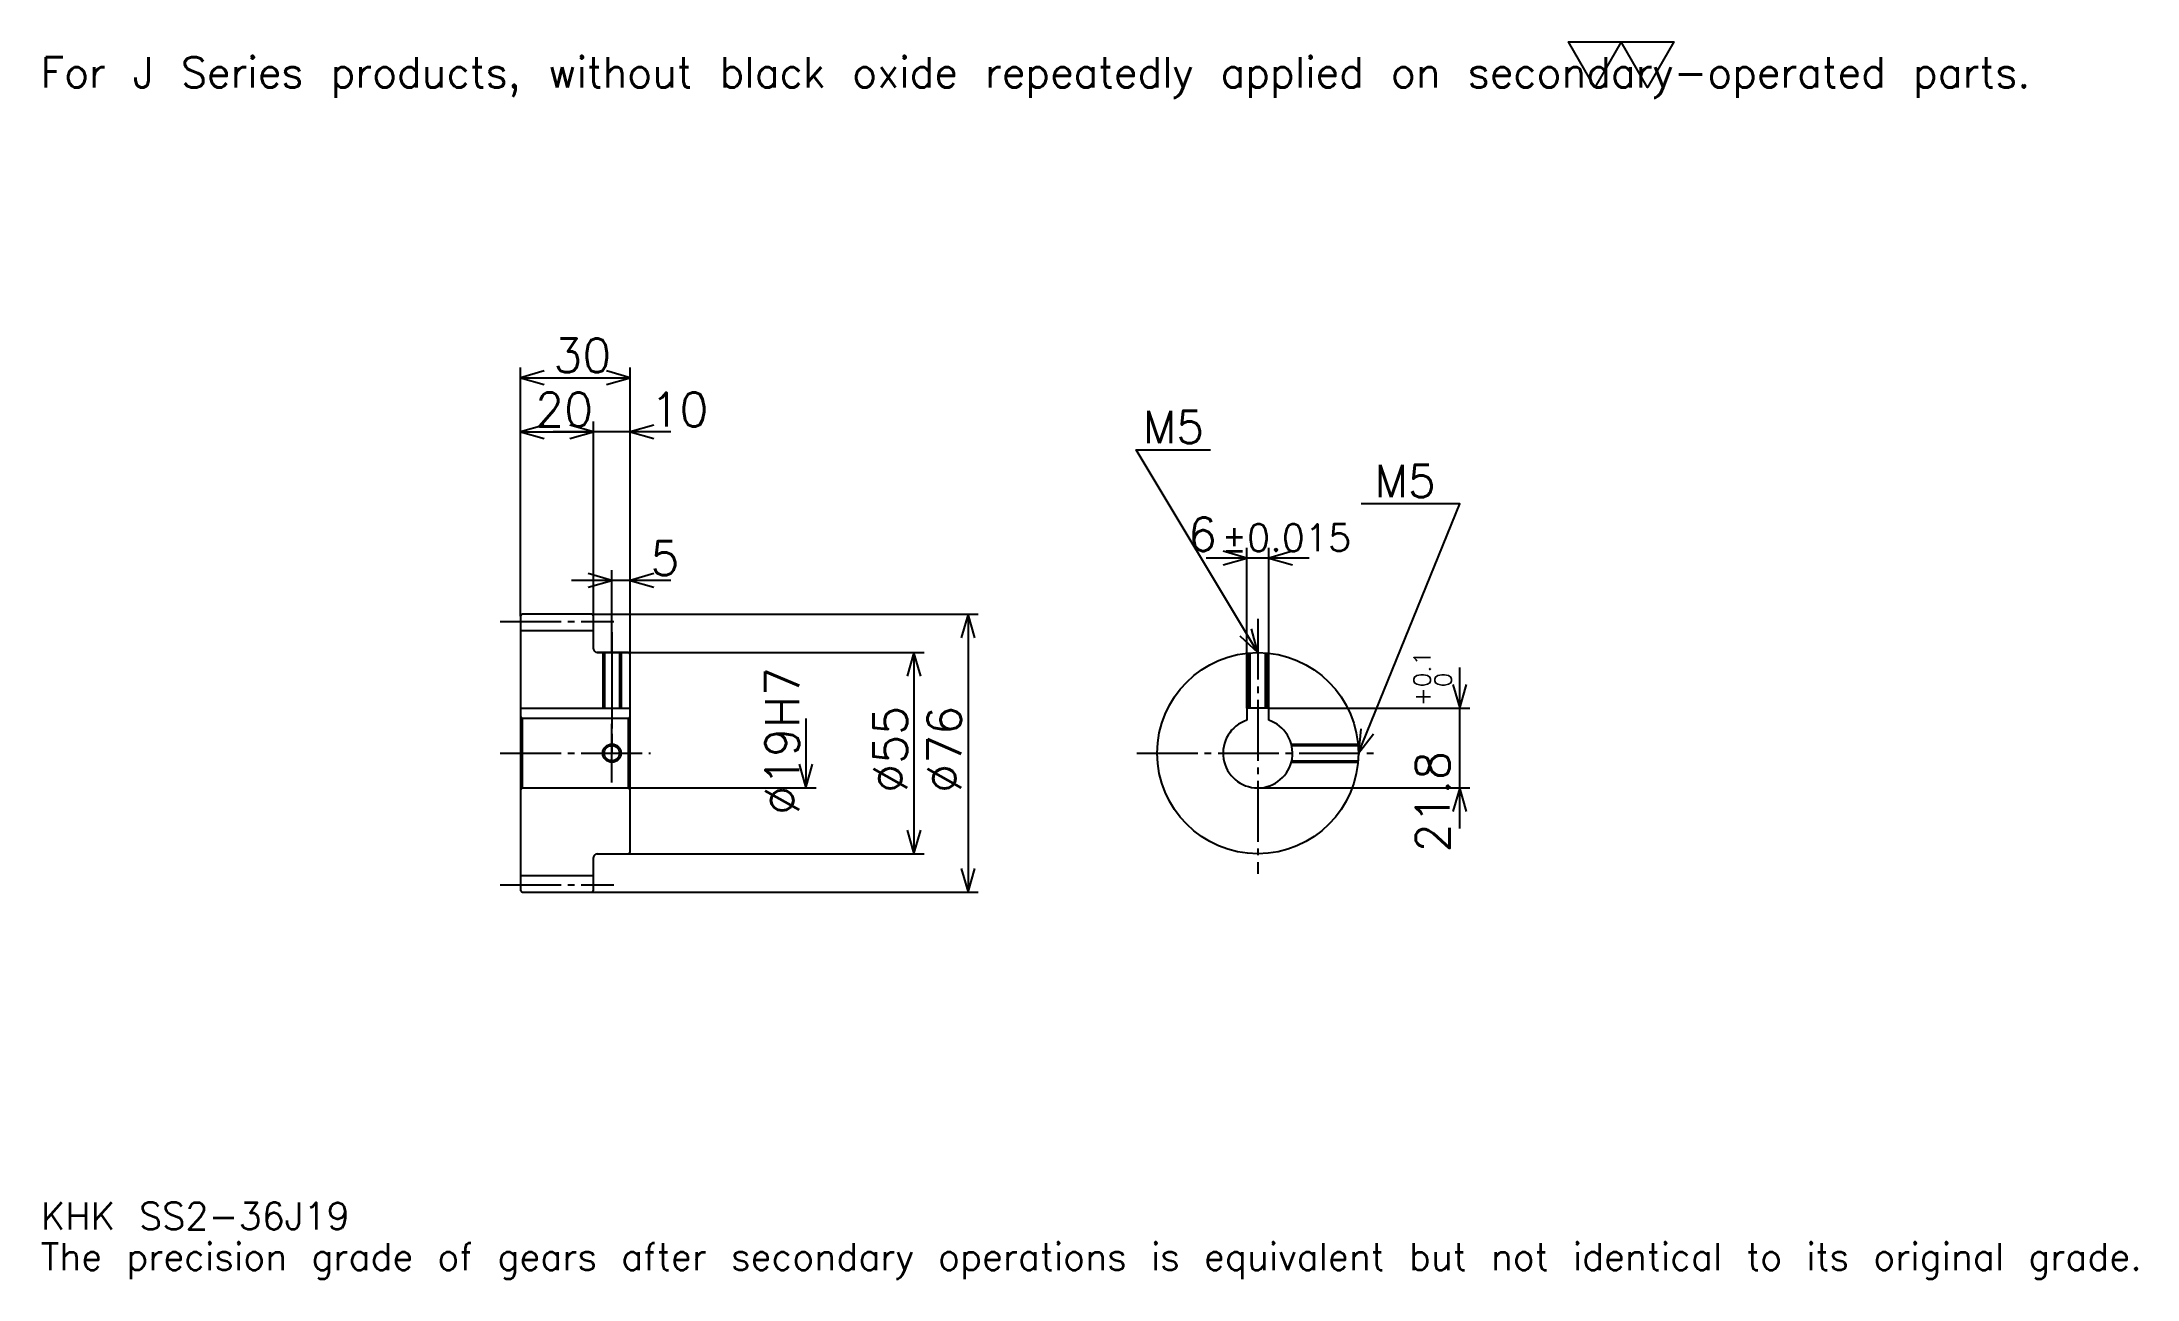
# Model space of a CAD drawing. Extents: x 19 to 592, y 7 to 345.
import ezdxf

# ---------------------------------------------------------------- set-up
doc = ezdxf.new("R2010")
doc.units = 0
doc.linetypes.add('DASHDOT', pattern=[22.173913, 16.630435, -1.847826, 1.847826, -1.847826])
doc.layers.get('0').update_dxf_attribs({"linetype": 'CONTINUOUS'})
doc.layers.add('DASHDOT', color=6, linetype='DASHDOT')
doc.styles.add('KANJI', font='TXT', dxfattribs={"bigfont": 'BIGFONT'})

msp = doc.modelspace()

# ---------------------------------------------------------------- linework, layer by layer
at = {"color": 5}
for p, q in [((149.67392, 188.597824), (149.67392, 256.043457)), ((149.67392, 253.271729), (179.67392, 253.271729)), ((179.67392, 188.597824), (179.67392, 256.043457)), ((169.67392, 188.597824), (169.67392, 241.260864)), ((149.67392, 238.489136), (169.67392, 238.489136)), ((190.76088, 238.489136), (158.58696, 238.489136)), ((348.304352, 162.897827), (348.304352, 206.739136)), ((354.304352, 162.897827), (354.304352, 206.739136)), ((174.67392, 188.597824), (174.67392, 200.608688)), ((365.391296, 203.967392), (337.217407, 203.967392)), ((190.76088, 197.836945), (163.58696, 197.836945)), ((149.67392, 188.097824), (149.67392, 188.597824)), ((169.17392, 188.597824), (179.67392, 188.597824)), ((169.67392, 188.097824), (169.67392, 188.597824)), ((174.67392, 178.097824), (174.67392, 188.597824)), ((174.67392, 178.097824), (174.67392, 188.597824)), ((179.67392, 188.597824), (274.836975, 188.597824)), ((179.67392, 177.597824), (179.67392, 188.597824)), ((272.065216, 188.597824), (272.065216, 112.597824)), ((170.67392, 178.097824), (179.67392, 178.097824)), ((179.67392, 178.097824), (260.054352, 178.097824)), ((257.282623, 178.097824), (257.282623, 123.097824)), ((406.521759, 130.010864), (406.521759, 173.984787)), ((354.304352, 162.897827), (409.293488, 162.897827)), ((227.717407, 160.097824), (227.717407, 141.097824)), ((179.67392, 141.097824), (230.489136, 141.097824)), ((351.304352, 141.097824), (409.293488, 141.097824)), ((170.67392, 123.097824), (179.67392, 123.097824)), ((179.67392, 123.097824), (260.054352, 123.097824)), ((169.17392, 112.597824), (179.67392, 112.597824)), ((179.67392, 112.597824), (274.836975, 112.597824))]:
    msp.add_line(p, q, dxfattribs=at)
at = {"color": 4}
for p, q in [((149.67392, 184.097824), (169.67392, 184.097824)), ((149.67392, 162.897827), (179.67392, 162.897827)), ((179.17392, 160.097824), (179.67392, 160.597824)), ((150.17392, 160.097824), (150.17392, 141.097824)), ((179.17392, 141.097824), (179.67392, 140.597824)), ((149.67392, 117.097824), (169.67392, 117.097824))]:
    msp.add_line(p, q, dxfattribs=at)
at = {"color": 7}
msp.add_lwpolyline([(443.478271, 332.608704), (436.271759, 345.100006), (465.097839, 345.100006), (457.891327, 332.608704), (450.684784, 345.100006), (443.478271, 332.608704)], dxfattribs=at)
at = {"color": 5}
for points in [[(156.141312, 255.119568), (149.67392, 253.271729), (156.141312, 251.42392)], [(173.206528, 251.42392), (179.67392, 253.271729), (173.206528, 255.119568)], [(156.141312, 240.336945), (149.67392, 238.489136), (156.141312, 236.641296)], [(163.206528, 236.641296), (169.67392, 238.489136), (163.206528, 240.336945)], [(163.206528, 236.641296), (169.67392, 238.489136), (163.206528, 240.336945)], [(186.141312, 240.336945), (179.67392, 238.489136), (186.141312, 236.641296)], [(351.304352, 178.097824), (318.043488, 233.532608), (338.369568, 233.532608)], [(378.804352, 150.597824), (406.521759, 218.75), (379.543518, 218.75)], [(341.836975, 202.119568), (348.304352, 203.967392), (341.836975, 205.815216)], [(360.771729, 205.815216), (354.304352, 203.967392), (360.771729, 202.119568)], [(168.206528, 195.98912), (174.67392, 197.836945), (168.206528, 199.684784)], [(186.141312, 199.684784), (179.67392, 197.836945), (186.141312, 195.98912)], [(273.913055, 182.130432), (272.065216, 188.597824), (270.217407, 182.130432)], [(346.392395, 182.692871), (351.304352, 178.097824), (349.561401, 184.594269)], [(259.130432, 171.630432), (257.282623, 178.097824), (255.434784, 171.630432)], [(404.67395, 169.365219), (406.521759, 162.897827), (408.369598, 169.365219)], [(379.529175, 157.284851), (378.804352, 150.597824), (382.952515, 155.892563)], [(225.869568, 147.565216), (227.717407, 141.097824), (229.565216, 147.565216)], [(408.369598, 134.630432), (406.521759, 141.097824), (404.67395, 134.630432)], [(255.434784, 129.565216), (257.282623, 123.097824), (259.130432, 129.565216)], [(270.217407, 119.065216), (272.065216, 112.597824), (273.913055, 119.065216)]]:
    msp.add_lwpolyline(points, dxfattribs=at)
at = {"color": 4}
for points in [[(169.67392, 179.097824), (169.67392, 188.097824), (169.17392, 188.597824), (150.17392, 188.597824), (149.67392, 188.097824), (149.67392, 140.597824)], [(170.67392, 123.097824), (179.17392, 123.097824), (179.67392, 123.597824), (179.67392, 177.597824), (179.17392, 178.097824), (170.67392, 178.097824)], [(172.17392, 178.097824), (172.17392, 162.897827)], [(172.608917, 178.097824), (172.608917, 162.897827)], [(176.738922, 178.097824), (176.738922, 162.897827)], [(177.17392, 178.097824), (177.17392, 162.897827)], [(348.804352, 162.897827), (348.804352, 177.983948)], [(349.239349, 162.897827), (349.239349, 178.020187)], [(353.369354, 162.897827), (353.369354, 178.020187)], [(353.804352, 162.897827), (353.804352, 177.983948)], [(149.67392, 140.597824), (150.17392, 141.097824), (179.17392, 141.097824), (179.17392, 160.097824), (150.17392, 160.097824), (149.67392, 160.597824)], [(354.304352, 159.611694), (354.304352, 162.897827), (348.304352, 162.897827), (348.304352, 159.611694)], [(360.469482, 153.097824), (378.690491, 153.097824)], [(360.577209, 152.662827), (378.726715, 152.662827)], [(360.469482, 148.097824), (378.690491, 148.097824)], [(360.577209, 148.532822), (378.726715, 148.532822)], [(149.67392, 140.597824), (149.67392, 113.097824), (150.17392, 112.597824), (169.17392, 112.597824), (169.67392, 113.097824), (169.67392, 122.097824)]]:
    msp.add_lwpolyline(points, dxfattribs=at)
for centre, radius in [((351.304352, 150.597824), 27.5), ((174.67392, 150.597824), 2.065)]:
    msp.add_circle(centre, radius, dxfattribs=at)
at = {"color": 7}
msp.add_circle((174.67392, 150.597824), 2.5, dxfattribs=at)
at = {"color": 4}
for centre, radius, start, end in [((170.67392, 179.097824), 1, 180, 270), ((351.304352, 150.597824), 9.5, 108.408480326, 71.591519674), ((170.67392, 122.097824), 1, 90, 180)]:
    msp.add_arc(centre, radius, start, end, dxfattribs=at)
at = {"layer": 'DASHDOT', "color": 7}
for p, q in [((144.130447, 186.597824), (175.217392, 186.597824)), ((351.304352, 187.33696), (351.304352, 117.554344)), ((174.67392, 178.097824), (174.67392, 150.597824)), ((144.130447, 150.597824), (185.217407, 150.597824)), ((318.260864, 150.597824), (384.347839, 150.597824)), ((144.130447, 114.597824), (175.217392, 114.597824))]:
    msp.add_line(p, q, dxfattribs=at)
for points in [[(174.67392, 183.641296), (174.67392, 157.35434)], [(174.67392, 142.554352), (174.67392, 158.641296)], [(166.630447, 150.597824), (182.717407, 150.597824)]]:
    msp.add_lwpolyline(points, dxfattribs=at)

# ---------------------------------------------------------------- texts
at = {"color": 7, "style": 'KANJI'}
for s, height, p in [('For J Series products, without black oxide repeatedly applied on secondary-operated parts.', 8.315217, (18.47826, 332.608704)), ('30', 9.23913, (158.668488, 254.75)), ('20', 9.23913, (153.668488, 239.967392)), ('10', 9.23913, (185.217407, 239.967392)), ('M5', 8.869566, (319.891296, 235.380432)), ('M5', 8.869566, (383.239136, 220.597824)), ('6', 9.23913, (332.232971, 205.815216)), ('%%p0.015', 7.391304, (341.37854, 205.815216)), ('5', 9.23913, (185.217407, 199.315216)), ('KHK SS2-36J19', 7.391304, (18.47826, 20.326086)), ('The precision grade of gears after secondary operations is equivalent but not identical to its original grade.', 7.391304, (18.47826, 9.23913))]:
    msp.add_text(s, height=height, dxfattribs=at).set_placement(p)
for s, height, p in [('%%c19H7', 9.23913, (225.869568, 133.736404)), ('0.1', 4.619565, (398.576111, 168.638275)), ('0', 4.619565, (404.304382, 168.638275)), ('+', 4.619565, (398.576111, 163.464371)), ('%%c55', 9.23913, (255.434784, 139.741852)), ('%%c76', 9.23913, (270.217407, 139.741852)), ('21.8', 9.23913, (403.75, 123.473755))]:
    msp.add_text(s, height=height, rotation=90, dxfattribs=at).set_placement(p)

doc.saveas('drawing.dxf')
